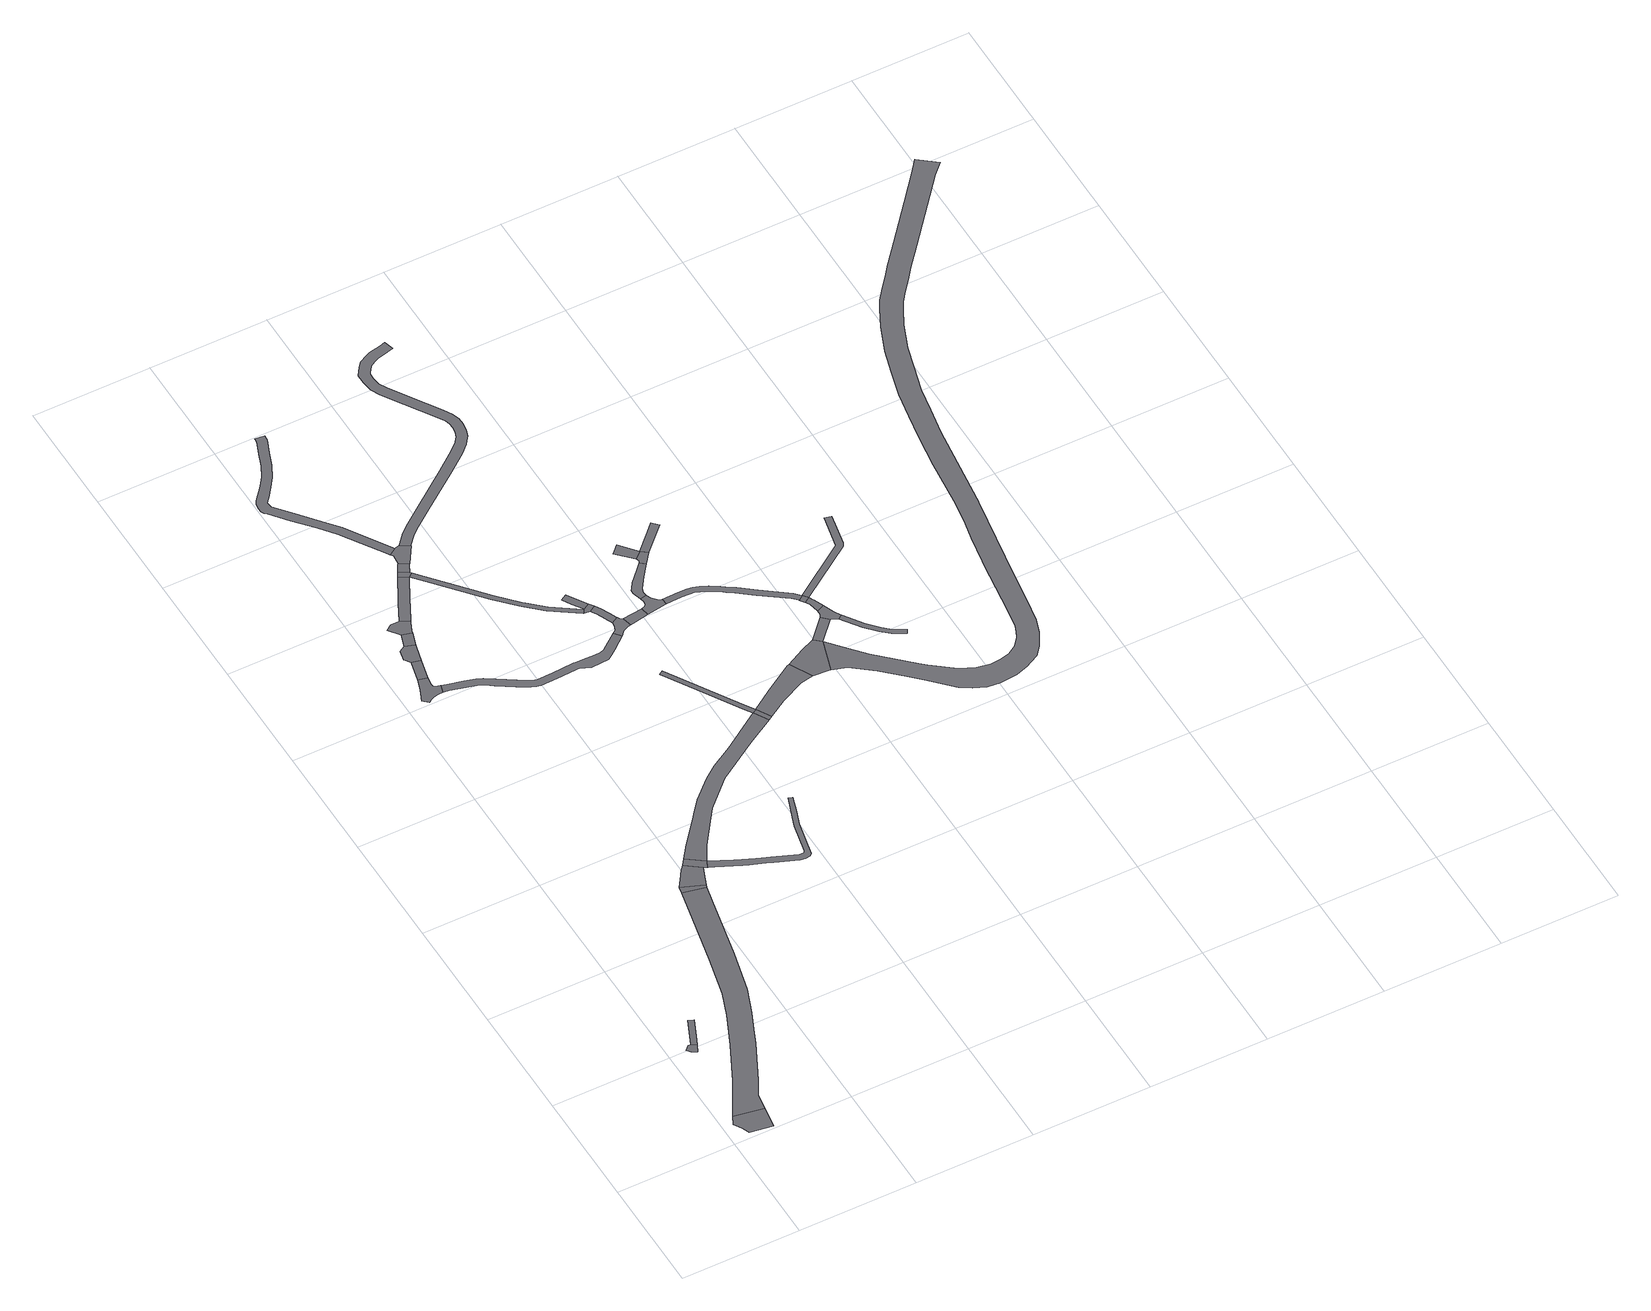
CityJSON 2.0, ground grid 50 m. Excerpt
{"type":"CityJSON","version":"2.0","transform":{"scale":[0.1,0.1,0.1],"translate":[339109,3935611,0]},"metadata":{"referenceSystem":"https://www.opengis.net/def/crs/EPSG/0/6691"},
"CityObjects":{
"road1":{"type":"Road","geometry":[{"type":"MultiSurface","lod":"1","boundaries":[[[0,1,2,3,4,5,6]]]}]},
"road2":{"type":"Road","geometry":[{"type":"MultiSurface","lod":"1","boundaries":[[[7,8,9,10,11,12,13,14]]]}]},
"road3":{"type":"Road","attributes":{"RoadStructureAttribute.sectionType":"1"},"geometry":[{"type":"MultiSurface","lod":"1","boundaries":[[[10,15,16,17,18,11]]]}]},
"road4":{"type":"Road","attributes":{"function":"3","RoadStructureAttribute.sectionType":"1"},"geometry":[{"type":"MultiSurface","lod":"1","boundaries":[[[5,19,20,21,22,23,24,25,26,27,28,29,30,31,32,33,34,35,6]]]}]},
"road5":{"type":"Road","geometry":[{"type":"MultiSurface","lod":"1","boundaries":[[[28,36,37,38,29]]]}]},
"road6":{"type":"Road","geometry":[{"type":"MultiSurface","lod":"1","boundaries":[[[39,40,41,42,43,44,45,46,47,48,49,50,51]]]}]},
"road7":{"type":"Road","attributes":{"function":"3","RoadStructureAttribute.sectionType":"1"},"geometry":[{"type":"MultiSurface","lod":"1","boundaries":[[[52,53,38,37,54,55,56]]]}]},
"road8":{"type":"Road","attributes":{"RoadStructureAttribute.sectionType":"1"},"geometry":[{"type":"MultiSurface","lod":"1","boundaries":[[[57,58,39,51]]]}]},
"road9":{"type":"Road","geometry":[{"type":"MultiSurface","lod":"1","boundaries":[[[59,56,55,60,61]]]}]},
"road10":{"type":"Road","geometry":[{"type":"MultiSurface","lod":"1","boundaries":[[[62,63,64,65,58,57,66,67]]]}]},
"road11":{"type":"Road","attributes":{"RoadStructureAttribute.sectionType":"1"},"geometry":[{"type":"MultiSurface","lod":"1","boundaries":[[[68,69,62,67]]]}]},
"road12":{"type":"Road","geometry":[{"type":"MultiSurface","lod":"1","boundaries":[[[70,71,72,73,74,75,69,68]]]}]},
"road13":{"type":"Road","attributes":{"RoadStructureAttribute.sectionType":"1"},"geometry":[{"type":"MultiSurface","lod":"1","boundaries":[[[60,76,77,78,79,80,81,82,83,84,85,86,87,88,89,90,91,92,93,94,95,96,97,98,99,100,101,102,61]]]}]},
"road14":{"type":"Road","geometry":[{"type":"MultiSurface","lod":"1","boundaries":[[[103,104,105,106,107]]]}]},
"road15":{"type":"Road","attributes":{"RoadStructureAttribute.sectionType":"1"},"geometry":[{"type":"MultiSurface","lod":"1","boundaries":[[[108,109,110,111,112,113,114,115,116,117,118,119,120,121,122,123,124,125,126,127,128,129,130,131,132,133,134,135,136,137,138,139,140,141,142,143,144,145,146,147,47,46]]]}]},
"road16":{"type":"Road","attributes":{"RoadStructureAttribute.sectionType":"1"},"geometry":[{"type":"MultiSurface","lod":"1","boundaries":[[[148,149,150,151,152,153,154,155,156,157,158,159,160,161,162,163,164,165,166,167,168,169,170,171,172,173,174,175,176,177,178,179,180,181,182,183,184,185]]]}]},
"road17":{"type":"Road","attributes":{"RoadStructureAttribute.sectionType":"1"},"geometry":[{"type":"MultiSurface","lod":"1","boundaries":[[[186,187,104,103,188,189]]]}]},
"road18":{"type":"Road","attributes":{"function":"3","RoadStructureAttribute.sectionType":"1"},"geometry":[{"type":"MultiSurface","lod":"1","boundaries":[[[190,191,192,193,194,195,196,197,198,199,200,201,202,203,204,205,206,207,208,209,59,61]]]}]},
"road19":{"type":"Road","geometry":[{"type":"MultiSurface","lod":"1","boundaries":[[[210,148,185,211,186,189,212]]]}]},
"road20":{"type":"Road","attributes":{"RoadStructureAttribute.sectionType":"1"},"geometry":[{"type":"MultiSurface","lod":"1","boundaries":[[[106,105,213,214,73,72,215,216,106,217,218,219,220,221,222,223,224,225,226,227,228,229,230,231,232,107]]]}]},
"road21":{"type":"Road","geometry":[{"type":"MultiSurface","lod":"1","boundaries":[[[233,234,235,236,237,238,239]]]}]},
"road22":{"type":"Road","geometry":[{"type":"MultiSurface","lod":"1","boundaries":[[[240,241,234,233,224,223]]]}]},
"road23":{"type":"Road","attributes":{"RoadStructureAttribute.sectionType":"1"},"geometry":[{"type":"MultiSurface","lod":"1","boundaries":[[[242,243,244,245,246,199,247]]]}]},
"road24":{"type":"Road","geometry":[{"type":"MultiSurface","lod":"1","boundaries":[[[248,249,129,128,250,251,252,253,254,255,256]]]}]},
"road25":{"type":"Road","attributes":{"RoadStructureAttribute.sectionType":"1"},"geometry":[{"type":"MultiSurface","lod":"1","boundaries":[[[255,257,258,259,241,240,260,261,256]]]}]},
"road26":{"type":"Road","geometry":[{"type":"MultiSurface","lod":"1","boundaries":[[[247,199,198,262]]]}]},
"road27":{"type":"Road","attributes":{"RoadStructureAttribute.sectionType":"1"},"geometry":[{"type":"MultiSurface","lod":"1","boundaries":[[[263,264,253,252,265,266]]]}]},
"road28":{"type":"Road","attributes":{"RoadStructureAttribute.sectionType":"1"},"geometry":[{"type":"MultiSurface","lod":"1","boundaries":[[[267,268,269,270,271,272,273,274,275,276,277,278,279,280,281,282,283,284,285,286,287,288,289,290,291,210,212,292,293,294,295,296,297,298,299,300,301,302,303,304,305,306,307,308,309,310,311,312,313,314,315,316,317]]]}]},
"road29":{"type":"Road","geometry":[{"type":"MultiSurface","lod":"1","boundaries":[[[318,319,320,263,266,321,322,323,324,325,326,327]]]}]},
"road30":{"type":"Road","attributes":{"function":"3","RoadStructureAttribute.sectionType":"1"},"geometry":[{"type":"MultiSurface","lod":"1","boundaries":[[[328,329,330,331,332,333,247,262]]]}]},
"road31":{"type":"Road","attributes":{"RoadStructureAttribute.sectionType":"1"},"geometry":[{"type":"MultiSurface","lod":"1","boundaries":[[[326,334,335,336,337,338,339,340,341,342,343,327]]]}]},
"road32":{"type":"Road","geometry":[{"type":"MultiSurface","lod":"1","boundaries":[[[344,345,346,347]]]}]},
"road33":{"type":"Road","geometry":[{"type":"MultiSurface","lod":"1","boundaries":[[[347,348,349,338,337,350,344]]]}]},
"road34":{"type":"Road","geometry":[{"type":"MultiSurface","lod":"1","boundaries":[[[351,352,353,331,330,354,355]]]}]},
"road35":{"type":"Road","attributes":{"RoadStructureAttribute.sectionType":"1"},"geometry":[{"type":"MultiSurface","lod":"1","boundaries":[[[321,356,357,358,359,360,361,362,363,364,365,366,367,368,369,370,371,372,373,374,375,376,377,378,379,322]]]}]},
"road36":{"type":"Road","attributes":{"RoadStructureAttribute.sectionType":"1"},"geometry":[{"type":"MultiSurface","lod":"1","boundaries":[[[350,380,381,382,344]]]}]},
"road37":{"type":"Road","attributes":{"RoadStructureAttribute.sectionType":"1"},"geometry":[{"type":"MultiSurface","lod":"1","boundaries":[[[383,384,352,351]]]}]},
"road38":{"type":"Road","geometry":[{"type":"MultiSurface","lod":"1","boundaries":[[[367,385,386,368]]]}]},
"road39":{"type":"Road","attributes":{"RoadStructureAttribute.sectionType":"1"},"geometry":[{"type":"MultiSurface","lod":"1","boundaries":[[[385,387,388,389,390,391,392,386]]]}]},
"road40":{"type":"Road","geometry":[{"type":"MultiSurface","lod":"1","boundaries":[[[393,394,390,389,395,396,384,383,397,398]]]}]},
"road41":{"type":"Road","attributes":{"RoadStructureAttribute.sectionType":"1"},"geometry":[{"type":"MultiSurface","lod":"1","boundaries":[[[397,399,400,401,402,403,404,405,406,398]]]}]},
"road42":{"type":"Road","attributes":{"RoadStructureAttribute.sectionType":"1"},"geometry":[{"type":"MultiSurface","lod":"1","boundaries":[[[386,407,408,409,410,411,368]]]}]},
"road43":{"type":"Road","attributes":{"function":"3","RoadStructureAttribute.sectionType":"1"},"geometry":[{"type":"MultiSurface","lod":"1","boundaries":[[[412,413,414,415,416,417,418,419,420,421,422,423,424,425,426,427,428,429,430,431,432,433,434,435,436,437,438,439,440,441,442,443,444,445,446,447,448,449,450,451,452,453,454,455,456,457,458,459,460,461,462,463,464,465,466,467,468,469,470,471,472,473,474,475,476,477,478,479,480,481,482,483,484,485,486,487,351,355]]]}]}
},
"vertices":[
[45,90,0],[67,55,0],[76,34,0],[79,25,0],[174,10,0],[189,104,0],[64,125,0],
[83,492,0],[86,487,0],[108,476,0],[124,508,0],[102,520,0],[101,519,0],[92,521,0],[74,502,0],
[135,530,0],[176,624,0],[153,633,0],[113,541,0],
[190,106,0],[200,174,0],[235,239,0],[318,407,0],[340,457,0],[381,550,0],[424,662,0],[468,844,0],[527,1119,0],[542,1188,0],[447,1209,0],[418,1071,0],[374,865,0],[332,691,0],[293,587,0],[231,447,0],[150,283,0],
[543,1191,0],[547,1201,0],[452,1239,0],
[108,2631,0],[92,2584,0],[70,2531,0],[93,2511,0],[104,2518,0],[122,2527,0],[140,2530,0],[160,2531,0],[170,2566,0],[152,2571,0],[144,2578,0],[142,2587,0],[146,2622,0],
[501,1309,0],[474,1270,0],[572,1266,0],[579,1283,0],[517,1329,0],
[168,2711,0],[130,2721,0],
[537,1357,0],[593,1276,0],[606,1305,0],
[147,2805,0],[121,2789,0],[112,2746,0],[114,2745,0],[186,2784,0],[188,2791,0],
[207,2849,0],[165,2861,0],
[210,2859,0],[228,2900,0],[231,2906,0],[192,2926,0],[156,2925,0],[132,2907,0],
[597,1275,0],[619,1264,0],[714,1220,0],[737,1211,0],[797,1188,0],[822,1178,0],[916,1141,0],[923,1139,0],[937,1138,0],[958,1139,0],[966,1149,0],[1001,1303,0],[1021,1360,0],[1045,1431,0],[1028,1436,0],[995,1345,0],[980,1303,0],[951,1175,0],[947,1169,0],[944,1165,0],[937,1165,0],[928,1166,0],[828,1207,0],[813,1213,0],[776,1228,0],[727,1249,0],[699,1261,0],
[346,3122,0],[308,3143,0],[297,3124,0],[335,3103,0],[351,3116,0],
[186,2527,0],[249,2511,0],[290,2499,0],[310,2490,0],[332,2475,0],[346,2466,0],[413,2423,0],[460,2396,0],[462,2396,0],[482,2387,0],[499,2383,0],[568,2384,0],[650,2390,0],[662,2390,0],[664,2389,0],[708,2371,0],[783,2376,0],[804,2391,0],[836,2416,0],[858,2434,0],[884,2455,0],[862,2484,0],[791,2428,0],[774,2421,0],[750,2420,0],[700,2422,0],[664,2423,0],[659,2424,0],[567,2417,0],[503,2417,0],[493,2419,0],[475,2426,0],[463,2433,0],[431,2452,0],[365,2494,0],[351,2503,0],[326,2519,0],[302,2530,0],[258,2543,0],[194,2559,0],
[357,3257,0],[291,3359,0],[238,3444,0],[184,3510,0],[115,3592,0],[55,3663,0],[53,3688,0],[69,3708,0],[102,3752,0],[132,3794,0],[160,3848,0],[183,3907,0],[202,3954,0],[207,3969,0],[210,3991,0],[170,3996,0],[170,3993,0],[168,3979,0],[153,3938,0],[151,3935,0],[146,3921,0],[124,3865,0],[98,3815,0],[70,3776,0],[22,3717,0],[20,3715,0],[20,3714,0],[13,3702,0],[10,3682,0],[10,3660,0],[17,3647,0],[26,3639,0],[86,3567,0],[155,3487,0],[207,3422,0],[259,3339,0],[321,3243,0],[326,3236,0],
[331,3184,0],[328,3180,0],[365,3158,0],[368,3161,0],
[607,1307,0],[608,1308,0],[646,1375,0],[716,1473,0],[754,1528,0],[870,1639,0],[1041,1748,0],[1054,1757,0],[1158,1818,0],[1123,1878,0],[1082,1851,0],[1028,1814,0],[956,1766,0],[865,1713,0],[810,1671,0],[727,1593,0],[713,1576,0],[680,1536,0],[657,1508,0],[579,1413,0],
[379,3260,0],[334,3224,0],[416,3237,0],
[241,3022,0],[234,3008,0],[263,2969,0],[279,3002,0],[392,3038,0],[545,2857,0],[622,2775,0],[635,2762,0],[700,2704,0],[744,2672,0],[814,2626,0],[825,2643,0],[756,2689,0],[713,2720,0],[649,2777,0],[640,2787,0],[561,2871,0],[538,2898,0],[529,2908,0],[407,3051,0],
[827,2644,0],[852,2660,0],[824,2703,0],[802,2740,0],[776,2725,0],[798,2687,0],[826,2644,0],
[841,2622,0],[866,2639,0],
[1114,1929,0],[929,2228,0],[912,2218,0],[1010,2060,0],[1105,1906,0],[1140,1889,0],
[882,2510,0],[876,2494,0],[903,2476,0],[924,2485,0],[940,2489,0],[931,2530,0],[918,2539,0],[914,2546,0],[886,2531,0],
[909,2556,0],[907,2559,0],[882,2614,0],[855,2599,0],[879,2546,0],
[1175,1829,0],
[1016,2541,0],[932,2530,0],[1006,2503,0],[1021,2505,0],
[831,4187,0],[808,4181,0],[757,4171,0],[737,4162,0],[705,4144,0],[685,4122,0],[663,4087,0],[662,4046,0],[669,4003,0],[687,3963,0],[742,3878,0],[818,3760,0],[837,3728,0],[843,3708,0],[843,3687,0],[840,3662,0],[832,3640,0],[817,3619,0],[815,3616,0],[781,3585,0],[694,3518,0],[537,3401,0],[448,3333,0],[419,3308,0],[384,3267,0],[418,3241,0],[450,3278,0],[475,3300,0],[563,3367,0],[720,3483,0],[809,3552,0],[847,3587,0],[866,3614,0],[871,3620,0],[882,3652,0],[887,3684,0],[886,3716,0],[876,3745,0],[855,3782,0],[778,3901,0],[765,3922,0],[725,3984,0],[710,4015,0],[705,4048,0],[706,4074,0],[720,4096,0],[732,4110,0],[756,4123,0],[770,4129,0],[818,4139,0],[842,4145,0],
[1039,2569,0],[1038,2554,0],[1031,2546,0],[1107,2517,0],[1105,2544,0],[1101,2544,0],[1092,2550,0],[1071,2572,0],[1062,2592,0],[1035,2586,0],
[1252,1874,0],[1354,1923,0],[1408,1934,0],[1360,2028,0],[1349,2023,0],[1226,1946,0],
[1059,2610,0],[1067,2629,0],[1100,2679,0],[1140,2732,0],[1119,2748,0],[1093,2720,0],[1048,2672,0],[1032,2649,0],[1027,2642,0],[1026,2625,0],
[1149,2798,0],[1090,2869,0],[1056,2835,0],[1119,2771,0],
[1124,2758,0],[1122,2754,0],[1176,2778,0],
[1526,2067,0],[1497,2094,0],[1438,2067,0],[1475,1929,0],[1482,1926,0],
[1175,2521,0],[1210,2520,0],[1227,2517,0],[1249,2510,0],[1277,2496,0],[1313,2475,0],[1332,2461,0],[1360,2442,0],[1424,2392,0],[1530,2314,0],[1550,2294,0],[1551,2292,0],[1572,2309,0],[1570,2311,0],[1547,2334,0],[1440,2413,0],[1376,2464,0],[1342,2487,0],[1327,2497,0],[1289,2520,0],[1260,2534,0],[1234,2543,0],[1213,2547,0],[1175,2548,0],
[1280,2881,0],[1256,2905,0],[1212,2861,0],
[1605,2153,0],[1577,2179,0],
[1566,2273,0],[1588,2288,0],
[1574,2258,0],[1577,2252,0],[1586,2213,0],[1616,2226,0],[1599,2267,0],[1598,2270,0],
[1650,2153,0],[1634,2182,0],[1584,2192,0],[1579,2181,0],[1633,2139,0],[1651,2152,0],
[1692,2058,0],[1735,2009,0],[1771,1978,0],[1821,1950,0],[1831,1968,0],[1783,1995,0],[1750,2024,0],[1708,2071,0],
[1827,2452,0],[1835,2467,0],[1863,2606,0],[1834,2612,0],[1804,2470,0],
[1543,1907,0],[1632,1837,0],[1716,1759,0],[1764,1713,0],[1857,1618,0],[1901,1590,0],[1952,1569,0],[2003,1562,0],[2081,1569,0],[2132,1587,0],[2152,1597,0],[2156,1599,0],[2190,1616,0],[2221,1654,0],[2255,1715,0],[2277,1776,0],[2295,1889,0],[2331,2112,0],[2378,2402,0],[2380,2415,0],[2381,2423,0],[2427,2782,0],[2448,2897,0],[2467,3005,0],[2498,3115,0],[2525,3215,0],[2569,3324,0],[2607,3397,0],[2624,3428,0],[2656,3469,0],[2694,3516,0],[2734,3567,0],[2801,3645,0],[2806,3652,0],[2940,3810,0],[3041,3932,0],[3089,3978,0],[3013,4038,0],[2974,3988,0],[2873,3866,0],[2740,3708,0],[2671,3628,0],[2666,3622,0],[2626,3570,0],[2588,3524,0],[2551,3477,0],[2530,3438,0],[2490,3360,0],[2442,3243,0],[2413,3139,0],[2397,3078,0],[2382,3024,0],[2361,2912,0],[2343,2800,0],[2342,2796,0],[2321,2651,0],[2301,2456,0],[2285,2350,0],[2265,2257,0],[2235,2074,0],[2233,2055,0],[2224,1995,0],[2207,1871,0],[2193,1788,0],[2183,1762,0],[2170,1735,0],[2142,1699,0],[2106,1677,0],[2061,1666,0],[2020,1663,0],[1966,1674,0],[1903,1703,0],[1810,1774,0],[1784,1798,0],[1646,1929,0],[1592,1992,0]
]}
